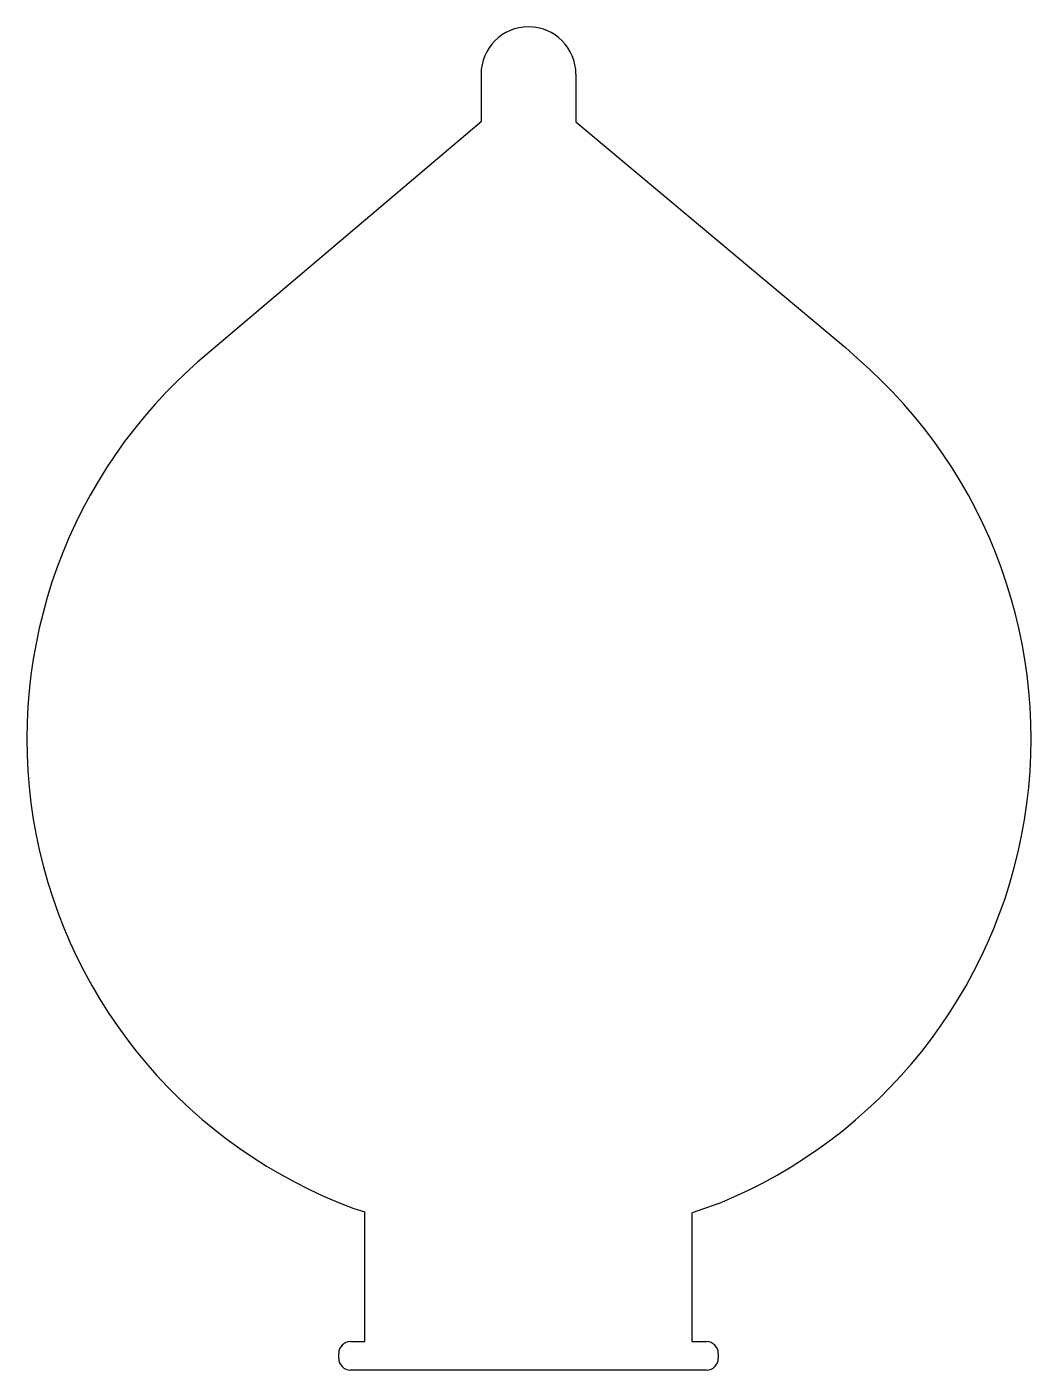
# Model space of a CAD drawing. Extents: x -1.06 to 1.06, y -1.33 to 1.5.
import ezdxf

# ---------------------------------------------------------------- set-up
doc = ezdxf.new("R2010")
doc.units = 0
doc.layers.add('203', color=3, linetype='CONTINUOUS')

msp = doc.modelspace()

# ---------------------------------------------------------------- linework, layer by layer
at = {"layer": '203'}
for p, q in [((-0.1, 1.4), (-0.1, 1.3)), ((0.1, 1.4), (0.1, 1.3)), ((-0.1, 1.3), (-0.6972, 0.7938)), ((0.1, 1.3), (0.6683, 0.8242)), ((0.6683, 0.8242), (0.6933, 0.8012)), ((-0.6972, 0.7938), (-0.7144, 0.778)), ((-0.3682, -0.9892), (-0.3446, -0.9964)), ((0.4011, -0.9787), (0.3452, -0.9986)), ((-0.345, -1.27), (-0.3446, -0.9964)), ((0.345, -1.27), (0.3452, -0.9986)), ((-0.375, -1.27), (-0.345, -1.27)), ((0.345, -1.27), (0.375, -1.27)), ((-0.4, -1.305), (-0.4, -1.295)), ((0.4, -1.295), (0.4, -1.305)), ((0.375, -1.33), (-0.375, -1.33))]:
    msp.add_line(p, q, dxfattribs=at)
for centre, radius, start, end in [((0, 1.4), 0.1, 90, 180), ((0, 1.4), 0.1, 0, 90), ((0.00105, 0.00091), 1.058147, 292.21398, 49.140228), ((-0.002478, -0.000043), 1.054601, 132.459015, 249.709089), ((-0.375, -1.295), 0.025, 90, 180), ((0.375, -1.295), 0.025, 0, 90), ((-0.375, -1.305), 0.025, 180, 270), ((0.375, -1.305), 0.025, 270, 0)]:
    msp.add_arc(centre, radius, start, end, dxfattribs=at)

doc.saveas('drawing.dxf')
